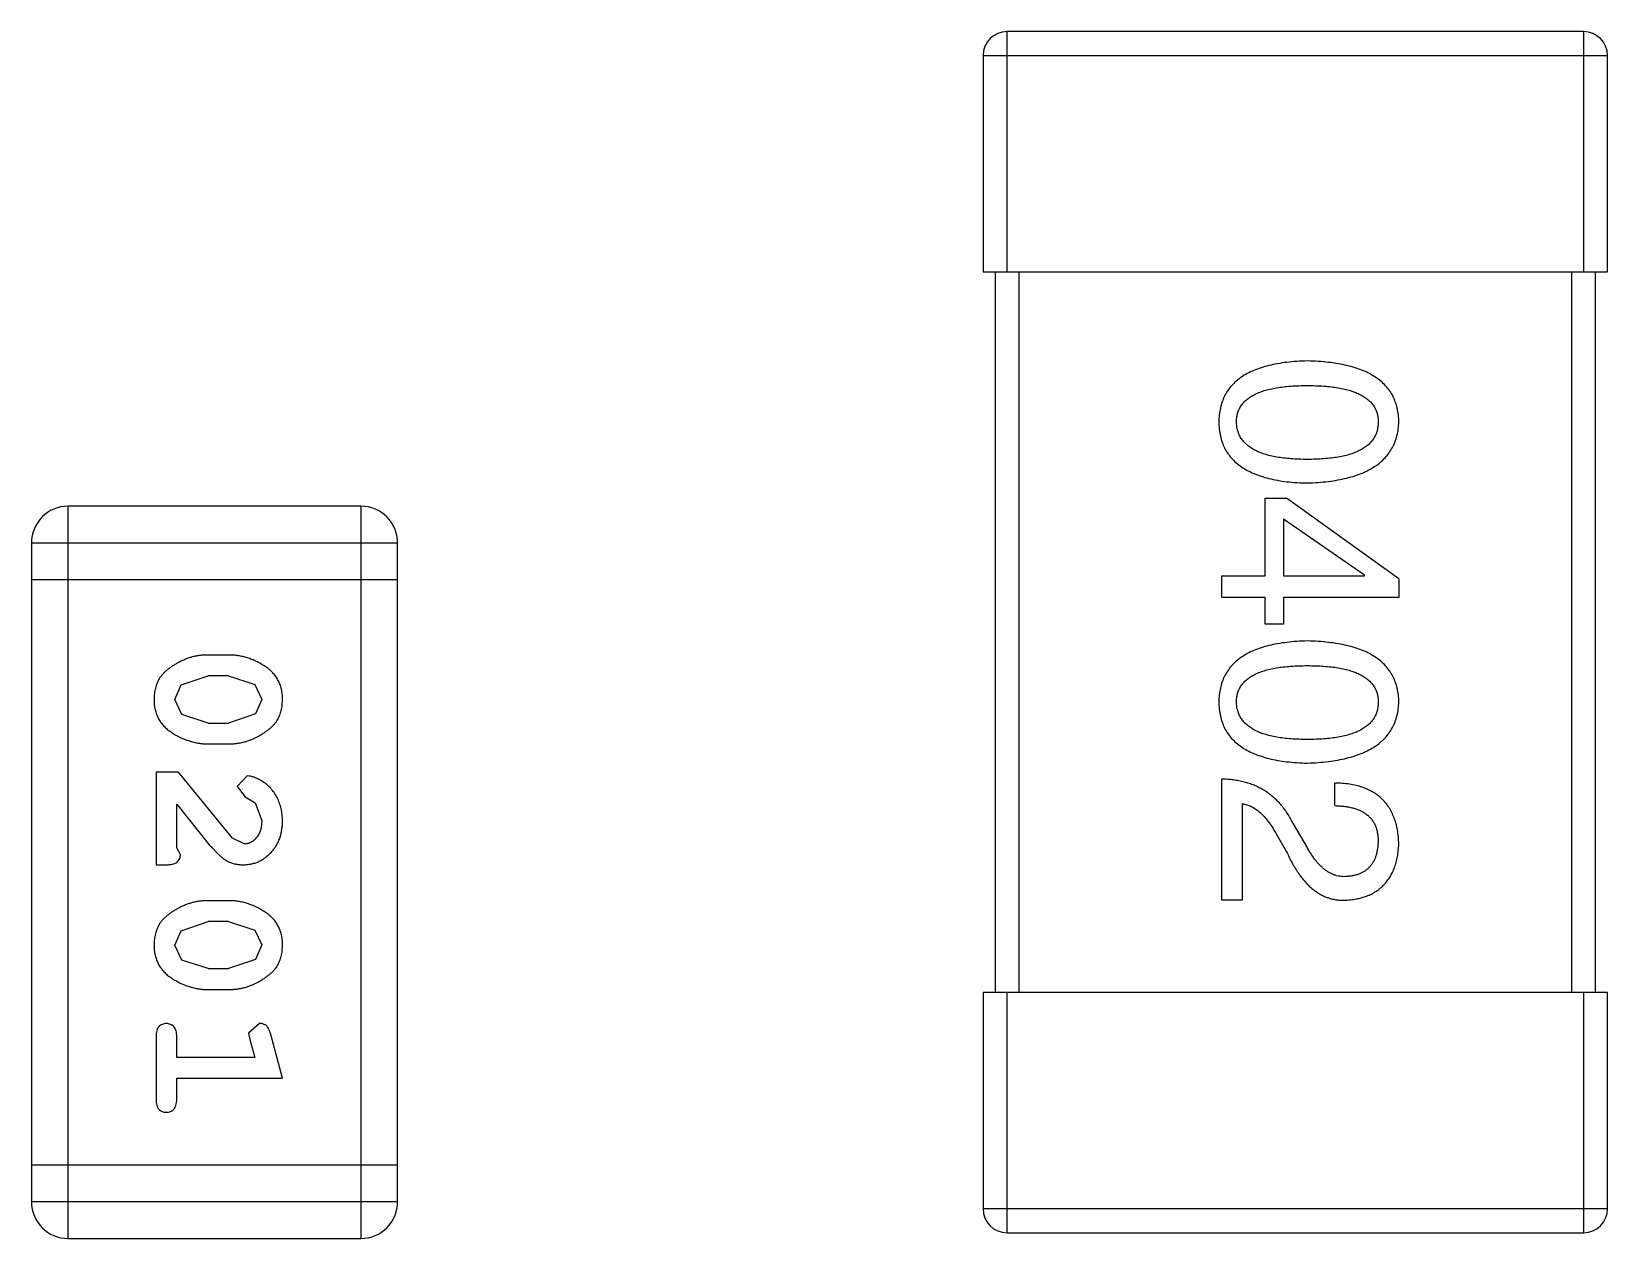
# Model space of a CAD drawing. Header units: inches. Extents: x -13 to 240, y -18 to 126.
# Drawn here: x 210.424 to 211.737, y 34.361 to 35.366 of the extents above; entities that cross this region are included whole.
import ezdxf

# ---------------------------------------------------------------- set-up
doc = ezdxf.new("R2010")
doc.units = ezdxf.units.IN
doc.header["$LTSCALE"] = 1.21
doc.header["$MEASUREMENT"] = 0
doc.layers.get('0').update_dxf_attribs({"linetype": 'CONTINUOUS'})

msp = doc.modelspace()

# ---------------------------------------------------------------- linework, layer by layer
at = {"color": 7, "linetype": 'Continuous'}
for p, q in [((211.7167, 35.3662), (211.2367, 35.3662)), ((211.2367, 35.1662), (211.2367, 35.3662)), ((211.7167, 35.3662), (211.7167, 35.1662)), ((211.2167, 35.3462), (211.7367, 35.3462)), ((211.2167, 35.3462), (211.2167, 35.1662)), ((211.7367, 35.1662), (211.7367, 35.3462)), ((211.2167, 35.1662), (211.7367, 35.1662)), ((211.2267, 35.1662), (211.2267, 34.5662)), ((211.2467, 34.5662), (211.2467, 35.1662)), ((211.7067, 35.1662), (211.7067, 34.5662)), ((211.7267, 34.5662), (211.7267, 35.1662)), ((211.4515, 34.9779), (211.4695, 34.9779)), ((211.4515, 34.9131), (211.4515, 34.9779)), ((211.5629, 34.9107), (211.4695, 34.9779)), ((210.6987, 34.9711), (210.4548, 34.9711)), ((210.4548, 34.3615), (210.4548, 34.9711)), ((210.6987, 34.9711), (210.6987, 34.3615)), ((211.467, 34.9607), (211.5343, 34.914)), ((211.467, 34.9607), (211.467, 34.9131)), ((210.4243, 34.9406), (210.7291, 34.9406)), ((210.4243, 34.9406), (210.4243, 34.392)), ((210.7291, 34.392), (210.7291, 34.9406)), ((210.4243, 34.9101), (210.7291, 34.9101)), ((211.4154, 34.9131), (211.4515, 34.9131)), ((211.4154, 34.8951), (211.4154, 34.9131)), ((211.467, 34.9131), (211.5343, 34.9131)), ((211.5343, 34.9131), (211.5343, 34.914)), ((211.5629, 34.9107), (211.5629, 34.8951)), ((211.4515, 34.8951), (211.4154, 34.8951)), ((211.4515, 34.873), (211.4515, 34.8951)), ((211.5629, 34.8951), (211.467, 34.8951)), ((211.467, 34.8951), (211.467, 34.873)), ((211.467, 34.873), (211.4515, 34.873)), ((210.5888, 34.8472), (210.571, 34.8472)), ((210.549, 34.8223), (210.5713, 34.8299)), ((210.5885, 34.8299), (210.5713, 34.8299)), ((210.5885, 34.8299), (210.6103, 34.8226)), ((210.5437, 34.8101), (210.549, 34.8223)), ((210.6103, 34.8226), (210.6161, 34.8103)), ((210.5495, 34.7978), (210.5437, 34.8101)), ((210.6161, 34.8103), (210.6108, 34.7981)), ((210.5713, 34.7906), (210.5495, 34.7978)), ((210.5713, 34.7906), (210.5885, 34.7906)), ((210.6108, 34.7981), (210.5885, 34.7906)), ((210.571, 34.7733), (210.5888, 34.7733)), ((210.5468, 34.7497), (210.528, 34.7497)), ((210.528, 34.7497), (210.528, 34.6726)), ((210.5918, 34.6947), (210.5468, 34.7497)), ((210.604, 34.7465), (210.5956, 34.7377)), ((210.5956, 34.7377), (210.6022, 34.7292)), ((211.4154, 34.6431), (211.4154, 34.7439)), ((211.5097, 34.7218), (211.5097, 34.7406)), ((210.6022, 34.7292), (210.6107, 34.7242)), ((210.5453, 34.6867), (210.5453, 34.7229)), ((210.5453, 34.7229), (210.5723, 34.6893)), ((210.6107, 34.7242), (210.6161, 34.7094)), ((211.4326, 34.7234), (211.4326, 34.6431)), ((211.4605, 34.6988), (211.4695, 34.6833)), ((211.4851, 34.6898), (211.4736, 34.7095)), ((210.5484, 34.6812), (210.5453, 34.6867)), ((210.6015, 34.6899), (210.5918, 34.6947)), ((210.528, 34.6726), (210.5358, 34.6726)), ((210.5888, 34.6427), (210.571, 34.6427)), ((211.4326, 34.6431), (211.4154, 34.6431)), ((210.549, 34.6177), (210.5713, 34.6254)), ((210.5885, 34.6254), (210.5713, 34.6254)), ((210.5885, 34.6254), (210.6103, 34.6181)), ((210.5437, 34.6056), (210.549, 34.6177)), ((210.6103, 34.6181), (210.6161, 34.6058)), ((210.5495, 34.5933), (210.5437, 34.6056)), ((210.5713, 34.5861), (210.5495, 34.5933)), ((210.6108, 34.5936), (210.5885, 34.5861)), ((210.6161, 34.6058), (210.6108, 34.5936)), ((210.5713, 34.5861), (210.5885, 34.5861)), ((210.571, 34.5688), (210.5888, 34.5688)), ((211.7367, 34.5662), (211.2167, 34.5662)), ((211.2167, 34.5662), (211.2167, 34.3862)), ((211.2367, 34.3662), (211.2367, 34.5662)), ((211.7167, 34.5662), (211.7167, 34.3662)), ((211.7367, 34.3862), (211.7367, 34.5662)), ((210.528, 34.5294), (210.528, 34.4775)), ((210.5453, 34.5121), (210.5453, 34.5294)), ((210.6143, 34.5404), (210.6051, 34.5325)), ((210.6051, 34.5325), (210.6061, 34.5271)), ((210.6334, 34.4948), (210.6235, 34.5314)), ((210.6061, 34.5271), (210.6102, 34.5121)), ((210.6102, 34.5121), (210.5453, 34.5121)), ((210.5453, 34.4948), (210.6334, 34.4948)), ((210.5453, 34.4775), (210.5453, 34.4948)), ((210.7291, 34.4224), (210.4243, 34.4224)), ((210.7291, 34.392), (210.4243, 34.392)), ((211.7367, 34.3862), (211.2167, 34.3862)), ((210.4548, 34.3615), (210.6987, 34.3615)), ((211.2367, 34.3662), (211.7167, 34.3662))]:
    msp.add_line(p, q, dxfattribs=at)
for centre, radius, start, end in [((211.2367, 35.3462), 0.02, 90, 180), ((211.7167, 35.3462), 0.02, 0, 90), ((210.4548, 34.9406), 0.0305, 90, 180), ((210.6987, 34.9406), 0.0305, 0, 90), ((210.4548, 34.392), 0.0305, 180, 270), ((210.6987, 34.392), 0.0305, 270, 0), ((211.2367, 34.3862), 0.02, 180, 270), ((211.7167, 34.3862), 0.02, 270, 0)]:
    msp.add_arc(centre, radius, start, end, dxfattribs=at)
for points, knots in [([(211.4867, 35.092), (211.4838, 35.0919), (211.478, 35.0917), (211.4698, 35.0909), (211.462, 35.0898), (211.4549, 35.0883), (211.4483, 35.0865), (211.4422, 35.0842), (211.4367, 35.0816), (211.4318, 35.0786), (211.4274, 35.0753), (211.4236, 35.0715), (211.4204, 35.0674), (211.4177, 35.0628), (211.4157, 35.0579), (211.4142, 35.0527), (211.4132, 35.0471), (211.413, 35.0432), (211.4129, 35.0412)], [0, 0, 0, 0, 0.087693, 0.170223, 0.247496, 0.319826, 0.387768, 0.451403, 0.511459, 0.568358, 0.622671, 0.675251, 0.726739, 0.778422, 0.830759, 0.884394, 0.940865, 1, 1, 1, 1]), ([(211.5629, 35.0412), (211.5629, 35.0432), (211.5627, 35.0471), (211.5617, 35.0527), (211.5601, 35.0579), (211.558, 35.0629), (211.5552, 35.0674), (211.5519, 35.0715), (211.548, 35.0753), (211.5434, 35.0786), (211.5384, 35.0816), (211.5327, 35.0842), (211.5264, 35.0865), (211.5196, 35.0883), (211.5122, 35.0898), (211.5042, 35.0909), (211.4957, 35.0917), (211.4898, 35.0919), (211.4867, 35.092)], [0, 0, 0, 0, 0.057911, 0.113262, 0.165956, 0.217443, 0.268511, 0.319665, 0.372, 0.426129, 0.483365, 0.543779, 0.607756, 0.676562, 0.749704, 0.827713, 0.911177, 1, 1, 1, 1]), ([(211.4277, 35.0412), (211.4277, 35.0424), (211.4278, 35.0448), (211.4285, 35.0483), (211.4297, 35.0515), (211.4314, 35.0545), (211.4334, 35.0573), (211.436, 35.0598), (211.439, 35.062), (211.4425, 35.064), (211.4464, 35.0658), (211.4508, 35.0674), (211.4557, 35.0686), (211.461, 35.0697), (211.4668, 35.0705), (211.473, 35.0711), (211.4797, 35.0715), (211.4843, 35.0715), (211.4867, 35.0715)], [0, 0, 0, 0, 0.049766, 0.097012, 0.143225, 0.188786, 0.235079, 0.282962, 0.333687, 0.387747, 0.445963, 0.508657, 0.576545, 0.649868, 0.72822, 0.812712, 0.903543, 1, 1, 1, 1]), ([(211.4867, 35.0715), (211.4891, 35.0715), (211.4937, 35.0715), (211.5004, 35.0711), (211.5066, 35.0705), (211.5124, 35.0697), (211.5177, 35.0686), (211.5226, 35.0674), (211.527, 35.0658), (211.5309, 35.064), (211.5344, 35.062), (211.5374, 35.0598), (211.54, 35.0573), (211.5421, 35.0545), (211.5438, 35.0515), (211.5449, 35.0483), (211.5456, 35.0448), (211.5457, 35.0424), (211.5457, 35.0412)], [0, 0, 0, 0, 0.096452, 0.187278, 0.271765, 0.350519, 0.423437, 0.491321, 0.554011, 0.612224, 0.666281, 0.717003, 0.764884, 0.811423, 0.856783, 0.902993, 0.950236, 1, 1, 1, 1]), ([(211.4129, 35.0412), (211.413, 35.0392), (211.4132, 35.0353), (211.4142, 35.0297), (211.4157, 35.0244), (211.4177, 35.0195), (211.4204, 35.015), (211.4236, 35.0109), (211.4274, 35.0071), (211.4318, 35.0038), (211.4367, 35.0008), (211.4422, 34.9982), (211.4483, 34.9959), (211.4549, 34.9941), (211.462, 34.9925), (211.4698, 34.9914), (211.478, 34.9907), (211.4838, 34.9905), (211.4867, 34.9904)], [0, 0, 0, 0, 0.059134, 0.115603, 0.169236, 0.221572, 0.273254, 0.32474, 0.377319, 0.431815, 0.488555, 0.548609, 0.612242, 0.680182, 0.75251, 0.829782, 0.91231, 1, 1, 1, 1]), ([(211.4867, 35.01), (211.4844, 35.0101), (211.4798, 35.0101), (211.4732, 35.0105), (211.467, 35.0111), (211.4613, 35.0119), (211.4561, 35.013), (211.4512, 35.0143), (211.4468, 35.0159), (211.4429, 35.0177), (211.4394, 35.0198), (211.4364, 35.0221), (211.4338, 35.0247), (211.4316, 35.0275), (211.4299, 35.0306), (211.4287, 35.0339), (211.4279, 35.0375), (211.4278, 35.0399), (211.4277, 35.0412)], [0, 0, 0, 0, 0.094834, 0.184067, 0.267029, 0.344713, 0.417334, 0.484367, 0.546941, 0.604717, 0.65953, 0.710539, 0.759381, 0.806382, 0.853027, 0.900623, 0.949121, 1, 1, 1, 1]), ([(211.4867, 34.9904), (211.4897, 34.9905), (211.4956, 34.9908), (211.5041, 34.9916), (211.512, 34.9928), (211.5193, 34.9944), (211.5261, 34.9963), (211.5323, 34.9985), (211.538, 35.0012), (211.543, 35.0042), (211.5476, 35.0075), (211.5515, 35.0113), (211.5549, 35.0154), (211.5577, 35.0198), (211.5599, 35.0247), (211.5615, 35.0299), (211.5626, 35.0354), (211.5628, 35.0392), (211.5629, 35.0412)], [0, 0, 0, 0, 0.088475, 0.171606, 0.249595, 0.322626, 0.391327, 0.455765, 0.516374, 0.573675, 0.628522, 0.681161, 0.732559, 0.783563, 0.83504, 0.887639, 0.942585, 1, 1, 1, 1]), ([(211.5457, 35.0412), (211.5457, 35.0399), (211.5456, 35.0375), (211.5449, 35.0339), (211.5438, 35.0306), (211.5421, 35.0275), (211.54, 35.0247), (211.5375, 35.0221), (211.5344, 35.0198), (211.5309, 35.0177), (211.527, 35.0159), (211.5226, 35.0143), (211.5177, 35.013), (211.5124, 35.0119), (211.5066, 35.0111), (211.5004, 35.0105), (211.4937, 35.0101), (211.4891, 35.0101), (211.4867, 35.01)], [0, 0, 0, 0, 0.050604, 0.098688, 0.145699, 0.191791, 0.238625, 0.286717, 0.337546, 0.391814, 0.449755, 0.512106, 0.579685, 0.652048, 0.730262, 0.814146, 0.904281, 1, 1, 1, 1]), ([(211.4867, 34.8589), (211.4838, 34.8588), (211.478, 34.8586), (211.4698, 34.8578), (211.462, 34.8567), (211.4549, 34.8552), (211.4483, 34.8533), (211.4422, 34.8511), (211.4367, 34.8485), (211.4318, 34.8454), (211.4274, 34.8421), (211.4236, 34.8383), (211.4204, 34.8342), (211.4177, 34.8297), (211.4157, 34.8248), (211.4142, 34.8195), (211.4132, 34.8139), (211.413, 34.81), (211.4129, 34.808)], [0, 0, 0, 0, 0.087693, 0.170223, 0.247496, 0.319826, 0.387768, 0.451403, 0.511459, 0.568358, 0.622671, 0.675251, 0.726739, 0.778422, 0.830759, 0.884394, 0.940865, 1, 1, 1, 1]), ([(211.5629, 34.808), (211.5629, 34.81), (211.5627, 34.8139), (211.5617, 34.8195), (211.5601, 34.8248), (211.558, 34.8297), (211.5552, 34.8342), (211.5519, 34.8384), (211.548, 34.8421), (211.5434, 34.8455), (211.5384, 34.8485), (211.5327, 34.8511), (211.5264, 34.8533), (211.5196, 34.8552), (211.5122, 34.8567), (211.5042, 34.8578), (211.4957, 34.8586), (211.4898, 34.8588), (211.4867, 34.8589)], [0, 0, 0, 0, 0.057911, 0.113262, 0.165956, 0.217443, 0.268511, 0.319665, 0.372, 0.426129, 0.483365, 0.543779, 0.607756, 0.676562, 0.749704, 0.827713, 0.911177, 1, 1, 1, 1]), ([(210.571, 34.8472), (210.5699, 34.8472), (210.5678, 34.8471), (210.5646, 34.8468), (210.5615, 34.8464), (210.5584, 34.8457), (210.5554, 34.8448), (210.5524, 34.8436), (210.5494, 34.8424), (210.5465, 34.8409), (210.5438, 34.8393), (210.5413, 34.8377), (210.5389, 34.8361), (210.5368, 34.8344), (210.535, 34.8327), (210.5333, 34.831), (210.5319, 34.8293), (210.5303, 34.8269), (210.5287, 34.8237), (210.5274, 34.8196), (210.5265, 34.815), (210.5264, 34.8118), (210.5264, 34.8102)], [0, 0, 0, 0, 0.049886, 0.09882, 0.148132, 0.19689, 0.246038, 0.295176, 0.345305, 0.395692, 0.445312, 0.491875, 0.535813, 0.577009, 0.616081, 0.652689, 0.687585, 0.720206, 0.785062, 0.85223, 0.923759, 1, 1, 1, 1]), ([(210.6334, 34.8104), (210.6333, 34.8118), (210.6333, 34.8146), (210.6325, 34.8187), (210.6314, 34.8226), (210.6298, 34.8261), (210.6278, 34.8294), (210.6253, 34.8325), (210.6223, 34.8353), (210.6189, 34.8377), (210.6153, 34.8399), (210.6116, 34.8419), (210.6079, 34.8435), (210.6042, 34.8449), (210.6004, 34.8459), (210.5965, 34.8467), (210.5927, 34.8471), (210.5901, 34.8472), (210.5888, 34.8472)], [0, 0, 0, 0, 0.06692, 0.130834, 0.19258, 0.252759, 0.312631, 0.373411, 0.436359, 0.501894, 0.568244, 0.632472, 0.69556, 0.757163, 0.818592, 0.878885, 0.939235, 1, 1, 1, 1]), ([(211.4277, 34.808), (211.4277, 34.8093), (211.4278, 34.8117), (211.4285, 34.8151), (211.4297, 34.8184), (211.4314, 34.8214), (211.4334, 34.8241), (211.436, 34.8266), (211.439, 34.8289), (211.4425, 34.8309), (211.4464, 34.8327), (211.4508, 34.8342), (211.4557, 34.8355), (211.461, 34.8366), (211.4668, 34.8374), (211.473, 34.8379), (211.4797, 34.8383), (211.4843, 34.8383), (211.4867, 34.8384)], [0, 0, 0, 0, 0.049766, 0.097012, 0.143225, 0.188786, 0.235079, 0.282962, 0.333687, 0.387747, 0.445963, 0.508657, 0.576545, 0.649868, 0.72822, 0.812712, 0.903543, 1, 1, 1, 1]), ([(211.4867, 34.8384), (211.4891, 34.8383), (211.4937, 34.8383), (211.5004, 34.8379), (211.5066, 34.8374), (211.5124, 34.8366), (211.5177, 34.8355), (211.5226, 34.8342), (211.527, 34.8327), (211.5309, 34.8309), (211.5344, 34.8289), (211.5374, 34.8266), (211.54, 34.8241), (211.5421, 34.8214), (211.5438, 34.8184), (211.5449, 34.8151), (211.5456, 34.8117), (211.5457, 34.8093), (211.5457, 34.808)], [0, 0, 0, 0, 0.096452, 0.187278, 0.271765, 0.350519, 0.423437, 0.491321, 0.554011, 0.612224, 0.666281, 0.717003, 0.764884, 0.811423, 0.856783, 0.902993, 0.950236, 1, 1, 1, 1]), ([(210.5264, 34.8102), (210.5264, 34.8087), (210.5265, 34.8059), (210.5272, 34.8018), (210.5283, 34.798), (210.5299, 34.7944), (210.532, 34.7911), (210.5345, 34.788), (210.5374, 34.7852), (210.5408, 34.7828), (210.5444, 34.7806), (210.5481, 34.7786), (210.5518, 34.777), (210.5556, 34.7756), (210.5594, 34.7746), (210.5632, 34.7738), (210.5671, 34.7733), (210.5697, 34.7733), (210.571, 34.7733)], [0, 0, 0, 0, 0.067217, 0.131051, 0.19272, 0.252824, 0.312745, 0.373449, 0.436041, 0.501494, 0.567761, 0.632087, 0.695096, 0.757109, 0.817993, 0.878657, 0.939311, 1, 1, 1, 1]), ([(210.5888, 34.7733), (210.5898, 34.7733), (210.592, 34.7733), (210.5952, 34.7736), (210.5983, 34.7742), (210.6014, 34.7748), (210.6045, 34.7757), (210.6075, 34.7769), (210.6104, 34.7781), (210.6133, 34.7796), (210.616, 34.7812), (210.6186, 34.7829), (210.6209, 34.7845), (210.623, 34.7862), (210.6249, 34.7879), (210.6265, 34.7896), (210.628, 34.7914), (210.6295, 34.7937), (210.6311, 34.7969), (210.6324, 34.8011), (210.6332, 34.8056), (210.6333, 34.8088), (210.6334, 34.8104)], [0, 0, 0, 0, 0.049855, 0.099516, 0.148482, 0.19758, 0.246804, 0.296268, 0.346517, 0.397047, 0.446826, 0.49336, 0.537801, 0.579207, 0.617974, 0.654833, 0.689171, 0.722088, 0.786392, 0.853518, 0.924186, 1, 1, 1, 1]), ([(211.4129, 34.808), (211.413, 34.8061), (211.4132, 34.8022), (211.4142, 34.7965), (211.4157, 34.7913), (211.4177, 34.7864), (211.4204, 34.7819), (211.4236, 34.7777), (211.4274, 34.774), (211.4318, 34.7706), (211.4367, 34.7676), (211.4422, 34.765), (211.4483, 34.7628), (211.4549, 34.7609), (211.462, 34.7594), (211.4698, 34.7583), (211.478, 34.7575), (211.4838, 34.7573), (211.4867, 34.7572)], [0, 0, 0, 0, 0.059134, 0.115603, 0.169236, 0.221572, 0.273254, 0.32474, 0.377319, 0.431815, 0.488555, 0.548609, 0.612242, 0.680182, 0.75251, 0.829782, 0.91231, 1, 1, 1, 1]), ([(211.4867, 34.7769), (211.4844, 34.7769), (211.4798, 34.777), (211.4732, 34.7773), (211.467, 34.7779), (211.4613, 34.7788), (211.4561, 34.7798), (211.4512, 34.7812), (211.4468, 34.7827), (211.4429, 34.7846), (211.4394, 34.7866), (211.4364, 34.789), (211.4338, 34.7915), (211.4316, 34.7944), (211.4299, 34.7974), (211.4287, 34.8008), (211.4279, 34.8043), (211.4278, 34.8068), (211.4277, 34.808)], [0, 0, 0, 0, 0.094834, 0.184067, 0.267029, 0.344713, 0.417334, 0.484367, 0.546941, 0.604717, 0.65953, 0.710539, 0.759381, 0.806382, 0.853027, 0.900623, 0.949121, 1, 1, 1, 1]), ([(211.5457, 34.808), (211.5457, 34.8068), (211.5456, 34.8043), (211.5449, 34.8008), (211.5438, 34.7974), (211.5421, 34.7943), (211.54, 34.7915), (211.5375, 34.789), (211.5344, 34.7867), (211.5309, 34.7846), (211.527, 34.7827), (211.5226, 34.7812), (211.5177, 34.7799), (211.5124, 34.7788), (211.5066, 34.7779), (211.5004, 34.7773), (211.4937, 34.777), (211.4891, 34.7769), (211.4867, 34.7769)], [0, 0, 0, 0, 0.050604, 0.098688, 0.145699, 0.191791, 0.238625, 0.286717, 0.337546, 0.391814, 0.449755, 0.512106, 0.579685, 0.652048, 0.730262, 0.814146, 0.904281, 1, 1, 1, 1]), ([(211.4867, 34.7572), (211.4897, 34.7574), (211.4956, 34.7576), (211.5041, 34.7585), (211.512, 34.7597), (211.5193, 34.7612), (211.5261, 34.7631), (211.5323, 34.7654), (211.538, 34.768), (211.543, 34.771), (211.5476, 34.7744), (211.5515, 34.7781), (211.5549, 34.7822), (211.5577, 34.7867), (211.5599, 34.7915), (211.5615, 34.7967), (211.5626, 34.8023), (211.5628, 34.8061), (211.5629, 34.808)], [0, 0, 0, 0, 0.088475, 0.171606, 0.249595, 0.322626, 0.391327, 0.455765, 0.516374, 0.573675, 0.628522, 0.681161, 0.732559, 0.783563, 0.83504, 0.887639, 0.942585, 1, 1, 1, 1]), ([(210.6334, 34.7093), (210.6333, 34.711), (210.6332, 34.7143), (210.6323, 34.7192), (210.6309, 34.724), (210.6289, 34.7285), (210.6265, 34.7326), (210.6236, 34.7363), (210.6204, 34.7394), (210.6168, 34.7419), (210.6132, 34.7439), (210.6099, 34.7454), (210.6069, 34.7463), (210.6049, 34.7465), (210.604, 34.7465)], [0, 0, 0, 0, 0.098286, 0.193983, 0.289056, 0.384352, 0.477435, 0.566197, 0.652355, 0.737986, 0.818188, 0.887401, 0.94802, 1, 1, 1, 1]), ([(211.4736, 34.7095), (211.4728, 34.7109), (211.4713, 34.7136), (211.4688, 34.7174), (211.4661, 34.721), (211.4632, 34.7243), (211.4602, 34.7273), (211.457, 34.7301), (211.4536, 34.7327), (211.4501, 34.735), (211.4463, 34.737), (211.4424, 34.7388), (211.4383, 34.7403), (211.4341, 34.7415), (211.4296, 34.7425), (211.4251, 34.7432), (211.4203, 34.7437), (211.4171, 34.7439), (211.4154, 34.7439)], [0, 0, 0, 0, 0.065828, 0.130094, 0.192451, 0.254037, 0.313974, 0.373757, 0.433048, 0.492243, 0.551902, 0.611758, 0.672678, 0.734814, 0.798569, 0.863693, 0.930488, 1, 1, 1, 1]), ([(211.5629, 34.6898), (211.5628, 34.6919), (211.5627, 34.6958), (211.5618, 34.7015), (211.5607, 34.7068), (211.5591, 34.7117), (211.5571, 34.7162), (211.5548, 34.7204), (211.552, 34.7242), (211.5489, 34.7276), (211.5453, 34.7306), (211.5414, 34.7332), (211.537, 34.7354), (211.5323, 34.7373), (211.5272, 34.7387), (211.5217, 34.7398), (211.5158, 34.7404), (211.5118, 34.7406), (211.5097, 34.7406)], [0, 0, 0, 0, 0.07282, 0.141057, 0.2062, 0.267672, 0.326735, 0.383519, 0.439188, 0.494454, 0.549628, 0.605958, 0.66397, 0.72402, 0.787502, 0.854127, 0.925065, 1, 1, 1, 1]), ([(211.4326, 34.7234), (211.4339, 34.7232), (211.4365, 34.7226), (211.4403, 34.721), (211.444, 34.7189), (211.4475, 34.716), (211.451, 34.7126), (211.4543, 34.7086), (211.4575, 34.704), (211.4595, 34.7006), (211.4605, 34.6988)], [0, 0, 0, 0, 0.103034, 0.208166, 0.318255, 0.434664, 0.559728, 0.695394, 0.841708, 1, 1, 1, 1]), ([(211.5097, 34.7218), (211.5111, 34.7217), (211.5139, 34.7216), (211.518, 34.7212), (211.5219, 34.7206), (211.5254, 34.7197), (211.5286, 34.7186), (211.5316, 34.7174), (211.5343, 34.7158), (211.5367, 34.714), (211.5389, 34.7121), (211.5407, 34.7099), (211.5423, 34.7075), (211.5436, 34.7049), (211.5445, 34.702), (211.5452, 34.699), (211.5456, 34.6957), (211.5457, 34.6935), (211.5457, 34.6923)], [0, 0, 0, 0, 0.082594, 0.15978, 0.232961, 0.301462, 0.365595, 0.426678, 0.484662, 0.540809, 0.595146, 0.648401, 0.702272, 0.757102, 0.813447, 0.872233, 0.934055, 1, 1, 1, 1]), ([(210.6006, 34.6726), (210.6017, 34.6726), (210.6039, 34.6727), (210.6072, 34.6732), (210.6103, 34.674), (210.6132, 34.6751), (210.6161, 34.6766), (210.6188, 34.6784), (210.6214, 34.6805), (210.6238, 34.6828), (210.6261, 34.6855), (210.628, 34.6883), (210.6297, 34.6914), (210.6311, 34.6946), (210.6321, 34.698), (210.6328, 34.7016), (210.6333, 34.7054), (210.6333, 34.7079), (210.6334, 34.7093)], [0, 0, 0, 0, 0.060981, 0.120256, 0.178148, 0.236115, 0.293993, 0.352864, 0.413358, 0.476056, 0.539296, 0.602396, 0.665116, 0.728325, 0.792919, 0.859317, 0.928302, 1, 1, 1, 1]), ([(210.6161, 34.7094), (210.616, 34.708), (210.6159, 34.7053), (210.6151, 34.7015), (210.6137, 34.6981), (210.6118, 34.6952), (210.6095, 34.6929), (210.6071, 34.6911), (210.6043, 34.6901), (210.6025, 34.69), (210.6015, 34.6899)], [0, 0, 0, 0, 0.156344, 0.299348, 0.4327, 0.561, 0.682299, 0.791883, 0.89611, 1, 1, 1, 1]), ([(210.5723, 34.6893), (210.5731, 34.6885), (210.5746, 34.6868), (210.5768, 34.6844), (210.5789, 34.6823), (210.5809, 34.6804), (210.5828, 34.6788), (210.5845, 34.6775), (210.5862, 34.6763), (210.5882, 34.6752), (210.5908, 34.6741), (210.5939, 34.6732), (210.5972, 34.6727), (210.5995, 34.6726), (210.6006, 34.6726)], [0, 0, 0, 0, 0.103002, 0.197728, 0.285279, 0.365235, 0.437224, 0.502446, 0.560545, 0.611446, 0.707576, 0.80349, 0.900532, 1, 1, 1, 1]), ([(211.5195, 34.6628), (211.5187, 34.6627), (211.5171, 34.6626), (211.5147, 34.6628), (211.5123, 34.6632), (211.5099, 34.6638), (211.5077, 34.6647), (211.5054, 34.6658), (211.5032, 34.6671), (211.501, 34.6687), (211.4989, 34.6705), (211.4968, 34.6726), (211.4947, 34.6749), (211.4927, 34.6774), (211.4907, 34.6802), (211.4888, 34.6832), (211.4869, 34.6864), (211.4857, 34.6887), (211.4851, 34.6898)], [0, 0, 0, 0, 0.052237, 0.103888, 0.155485, 0.207395, 0.259864, 0.31356, 0.369176, 0.4266, 0.486836, 0.550048, 0.61567, 0.685271, 0.75824, 0.834614, 0.915635, 1, 1, 1, 1]), ([(211.5187, 34.6431), (211.5204, 34.6432), (211.5237, 34.6435), (211.5285, 34.6443), (211.5329, 34.6454), (211.5371, 34.6469), (211.541, 34.6486), (211.5445, 34.6507), (211.5478, 34.6532), (211.5507, 34.656), (211.5533, 34.6591), (211.5557, 34.6625), (211.5577, 34.6663), (211.5594, 34.6703), (211.5607, 34.6748), (211.5618, 34.6795), (211.5626, 34.6845), (211.5628, 34.688), (211.5629, 34.6898)], [0, 0, 0, 0, 0.070688, 0.137741, 0.201612, 0.262778, 0.321223, 0.378455, 0.434411, 0.490146, 0.546362, 0.603392, 0.662208, 0.723401, 0.787372, 0.85442, 0.925153, 1, 1, 1, 1]), ([(211.5457, 34.6923), (211.5457, 34.6912), (211.5455, 34.689), (211.5452, 34.6858), (211.5446, 34.6828), (211.5439, 34.68), (211.5429, 34.6775), (211.5417, 34.6751), (211.5403, 34.6729), (211.5388, 34.6709), (211.537, 34.6692), (211.5351, 34.6676), (211.533, 34.6663), (211.5307, 34.6652), (211.5281, 34.6643), (211.5254, 34.6635), (211.5225, 34.663), (211.5205, 34.6629), (211.5195, 34.6628)], [0, 0, 0, 0, 0.076112, 0.148436, 0.216883, 0.281466, 0.34298, 0.402356, 0.459881, 0.51546, 0.571111, 0.62658, 0.683162, 0.741007, 0.801404, 0.863825, 0.930544, 1, 1, 1, 1]), ([(210.5358, 34.6726), (210.5369, 34.6726), (210.5389, 34.6726), (210.5416, 34.6731), (210.5438, 34.6737), (210.5456, 34.6748), (210.5469, 34.6761), (210.5478, 34.6777), (210.5483, 34.6794), (210.5484, 34.6806), (210.5484, 34.6812)], [0, 0, 0, 0, 0.1844, 0.34094, 0.473574, 0.586824, 0.690029, 0.789175, 0.890445, 1, 1, 1, 1]), ([(211.4695, 34.6833), (211.4703, 34.6816), (211.4718, 34.6783), (211.4743, 34.6735), (211.4769, 34.6692), (211.4796, 34.6651), (211.4823, 34.6614), (211.4852, 34.658), (211.4881, 34.655), (211.4912, 34.6523), (211.4943, 34.65), (211.4975, 34.648), (211.5008, 34.6463), (211.5042, 34.6449), (211.5077, 34.644), (211.5113, 34.6433), (211.515, 34.643), (211.5174, 34.6431), (211.5187, 34.6431)], [0, 0, 0, 0, 0.082731, 0.161257, 0.236138, 0.307554, 0.375712, 0.440848, 0.502916, 0.562567, 0.619798, 0.675716, 0.73039, 0.78386, 0.837315, 0.890547, 0.944917, 1, 1, 1, 1]), ([(210.571, 34.6427), (210.5699, 34.6427), (210.5678, 34.6426), (210.5646, 34.6423), (210.5615, 34.6418), (210.5584, 34.6411), (210.5554, 34.6403), (210.5524, 34.6391), (210.5494, 34.6379), (210.5465, 34.6364), (210.5438, 34.6348), (210.5413, 34.6332), (210.5389, 34.6316), (210.5368, 34.6299), (210.535, 34.6282), (210.5333, 34.6265), (210.5319, 34.6248), (210.5303, 34.6224), (210.5287, 34.6192), (210.5274, 34.615), (210.5265, 34.6105), (210.5264, 34.6073), (210.5264, 34.6056)], [0, 0, 0, 0, 0.049886, 0.09882, 0.148132, 0.19689, 0.246038, 0.295176, 0.345305, 0.395692, 0.445312, 0.491875, 0.535813, 0.577009, 0.616081, 0.652689, 0.687585, 0.720206, 0.785062, 0.85223, 0.923759, 1, 1, 1, 1]), ([(210.6334, 34.6059), (210.6333, 34.6073), (210.6333, 34.6101), (210.6325, 34.6142), (210.6314, 34.6181), (210.6298, 34.6216), (210.6278, 34.6249), (210.6253, 34.628), (210.6223, 34.6308), (210.6189, 34.6332), (210.6153, 34.6354), (210.6116, 34.6374), (210.6079, 34.639), (210.6042, 34.6403), (210.6004, 34.6414), (210.5965, 34.6421), (210.5927, 34.6426), (210.5901, 34.6427), (210.5888, 34.6427)], [0, 0, 0, 0, 0.06692, 0.130834, 0.19258, 0.252759, 0.312631, 0.373411, 0.436359, 0.501894, 0.568244, 0.632472, 0.69556, 0.757163, 0.818592, 0.878885, 0.939235, 1, 1, 1, 1]), ([(210.5264, 34.6056), (210.5264, 34.6042), (210.5265, 34.6014), (210.5272, 34.5973), (210.5283, 34.5935), (210.5299, 34.5899), (210.532, 34.5866), (210.5345, 34.5835), (210.5374, 34.5807), (210.5408, 34.5783), (210.5444, 34.5761), (210.5481, 34.5741), (210.5518, 34.5725), (210.5556, 34.5711), (210.5594, 34.5701), (210.5632, 34.5693), (210.5671, 34.5688), (210.5697, 34.5688), (210.571, 34.5688)], [0, 0, 0, 0, 0.067217, 0.131051, 0.19272, 0.252824, 0.312745, 0.373449, 0.436041, 0.501494, 0.567761, 0.632087, 0.695096, 0.757109, 0.817993, 0.878657, 0.939311, 1, 1, 1, 1]), ([(210.5888, 34.5688), (210.5898, 34.5688), (210.592, 34.5688), (210.5952, 34.5691), (210.5983, 34.5696), (210.6014, 34.5703), (210.6045, 34.5712), (210.6075, 34.5723), (210.6104, 34.5736), (210.6133, 34.5751), (210.616, 34.5767), (210.6186, 34.5784), (210.6209, 34.58), (210.623, 34.5817), (210.6249, 34.5834), (210.6265, 34.5851), (210.628, 34.5868), (210.6295, 34.5892), (210.6311, 34.5924), (210.6324, 34.5966), (210.6332, 34.6011), (210.6333, 34.6043), (210.6334, 34.6059)], [0, 0, 0, 0, 0.049855, 0.099516, 0.148482, 0.19758, 0.246804, 0.296268, 0.346517, 0.397047, 0.446826, 0.49336, 0.537801, 0.579207, 0.617974, 0.654833, 0.689171, 0.722088, 0.786392, 0.853518, 0.924186, 1, 1, 1, 1]), ([(210.5366, 34.5404), (210.536, 34.5404), (210.5348, 34.5403), (210.5331, 34.5398), (210.5316, 34.539), (210.5303, 34.5379), (210.5292, 34.5363), (210.5285, 34.5343), (210.528, 34.532), (210.528, 34.5303), (210.528, 34.5294)], [0, 0, 0, 0, 0.115051, 0.223278, 0.329269, 0.437893, 0.554681, 0.682591, 0.83103, 1, 1, 1, 1]), ([(210.5453, 34.5294), (210.5453, 34.5303), (210.5452, 34.532), (210.5448, 34.5343), (210.544, 34.5363), (210.5429, 34.5379), (210.5416, 34.539), (210.5401, 34.5398), (210.5384, 34.5403), (210.5372, 34.5404), (210.5366, 34.5404)], [0, 0, 0, 0, 0.169102, 0.317658, 0.446239, 0.563118, 0.671828, 0.776546, 0.884858, 1, 1, 1, 1]), ([(210.6235, 34.5314), (210.6232, 34.5322), (210.6228, 34.5338), (210.6219, 34.5359), (210.621, 34.5375), (210.62, 34.5387), (210.6188, 34.5395), (210.6175, 34.54), (210.616, 34.5404), (210.6149, 34.5404), (210.6143, 34.5404)], [0, 0, 0, 0, 0.187321, 0.344927, 0.475328, 0.579604, 0.674244, 0.773631, 0.882025, 1, 1, 1, 1]), ([(210.528, 34.4775), (210.528, 34.4766), (210.528, 34.4749), (210.5285, 34.4726), (210.5292, 34.4706), (210.5303, 34.4691), (210.5316, 34.4679), (210.5331, 34.4671), (210.5348, 34.4666), (210.536, 34.4665), (210.5366, 34.4665)], [0, 0, 0, 0, 0.169012, 0.317488, 0.445429, 0.560977, 0.67065, 0.776666, 0.88492, 1, 1, 1, 1]), ([(210.5366, 34.4665), (210.5372, 34.4665), (210.5384, 34.4666), (210.5401, 34.4671), (210.5416, 34.4679), (210.5429, 34.4691), (210.544, 34.4706), (210.5447, 34.4726), (210.5452, 34.4749), (210.5453, 34.4766), (210.5453, 34.4775)], [0, 0, 0, 0, 0.11517, 0.223509, 0.328254, 0.438012, 0.553651, 0.682263, 0.830856, 1, 1, 1, 1])]:
    msp.add_open_spline(points, degree=3, knots=knots, dxfattribs=at)

doc.saveas('drawing.dxf')
